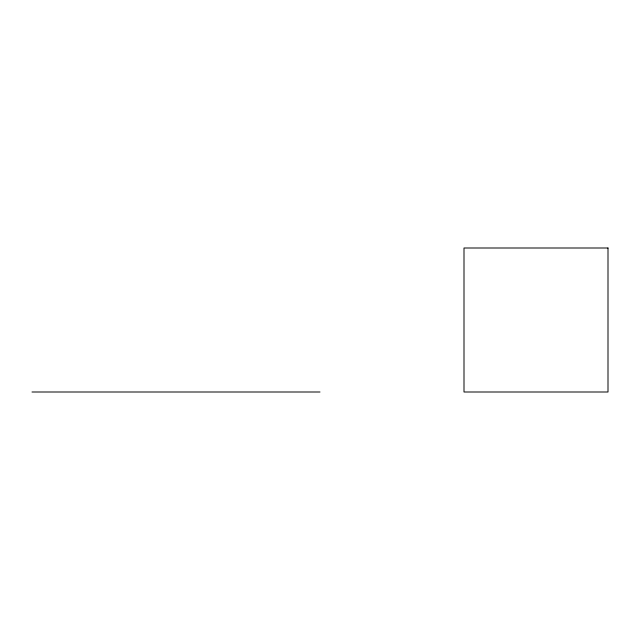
<?xml version="1.0" encoding="UTF-8"?>
<svg xmlns="http://www.w3.org/2000/svg" width="640" height="640" viewBox="0 0 640 640"><rect width="100%" height="100%" fill="white"/><g stroke="black" fill="none" stroke-linecap="round" stroke-linejoin="round"><path stroke-width="0.96" d="M32 392L320 392M608 248L464 248L464 392L608 392L608 248"/></g></svg>
